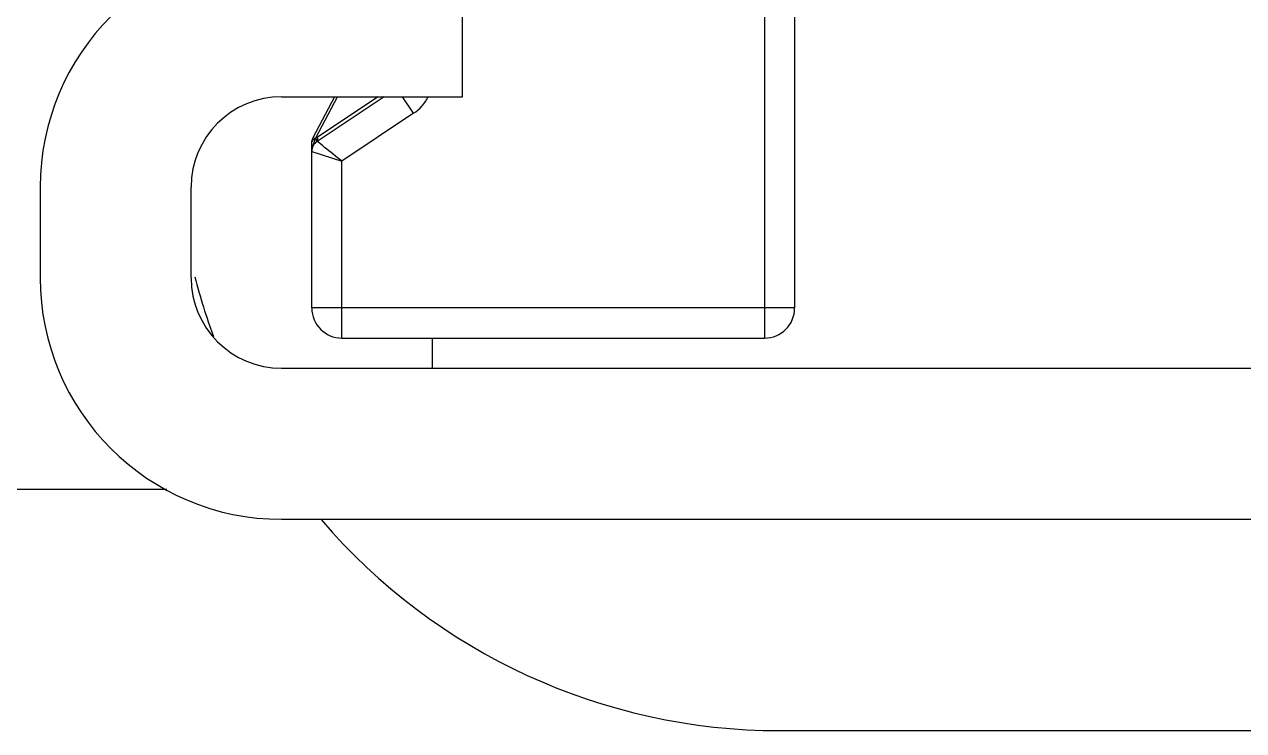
# Model space of a CAD drawing. Extents: x 4995099 to 5303443, y 4627657 to 4889583.
# Drawn here: x 5050348.4 to 5050573.1, y 4765132.1 to 4765262.2 of the extents above; entities that cross this region are included whole.
import ezdxf

# ---------------------------------------------------------------- set-up
doc = ezdxf.new("R2010")
doc.units = 0
doc.header["$LTSCALE"] = 1000
doc.header["$MEASUREMENT"] = 0
doc.layers.get('0').update_dxf_attribs({"color": 4, "linetype": 'CONTINUOUS'})

msp = doc.modelspace()

# ---------------------------------------------------------------- linework, layer by layer
at = {"linetype": 'Continuous'}
for p, q in [((5050490.36, 4765371.1), (5050490.36, 4765209.96)), ((5050484.8, 4765367.12), (5050484.8, 4765204.4)), ((5050429.19, 4765248.88), (5050429.19, 4765276.69)), ((5050395.83, 4765248.88), (5050429.19, 4765248.88)), ((5050405.57, 4765248.88), (5050401.58, 4765241.32)), ((5050402.15, 4765241.27), (5050406.15, 4765248.88)), ((5050414.73, 4765248.88), (5050402.38, 4765240.65)), ((5050402.46, 4765241.5), (5050413.6, 4765248.89)), ((5050420.16, 4765245.82), (5050418.12, 4765248.88)), ((5050420.16, 4765245.82), (5050406.95, 4765237.01)), ((5050401.91, 4765241.15), (5050401.58, 4765241.32)), ((5050401.68, 4765240.97), (5050402.05, 4765241.08)), ((5050402.05, 4765241.08), (5050401.91, 4765241.15)), ((5050402.01, 4765241.1), (5050402.08, 4765241.19)), ((5050402.08, 4765241.19), (5050402.15, 4765241.27)), ((5050402.26, 4765240.94), (5050402.15, 4765241.27)), ((5050401.39, 4765209.96), (5050401.39, 4765240.55)), ((5050401.39, 4765238.79), (5050406.95, 4765237.01)), ((5050401.55, 4765239.67), (5050401.86, 4765240.61)), ((5050406.95, 4765204.4), (5050406.95, 4765237.01)), ((5050351.34, 4765232.2), (5050351.34, 4765215.52)), ((5050379.14, 4765215.52), (5050379.14, 4765232.2)), ((5050490.36, 4765209.96), (5050401.39, 4765209.96)), ((5050406.95, 4765204.4), (5050484.8, 4765204.4)), ((5050423.63, 4765198.83), (5050423.63, 4765204.4)), ((5050762.85, 4765198.83), (5050395.83, 4765198.83)), ((5046179.93, 4765176.59), (5050374.68, 4765176.59)), ((5050395.83, 4765171.03), (5050762.85, 4765171.03)), ((5050487.58, 4765132.1), (5050955.15, 4765132.1))]:
    msp.add_line(p, q, dxfattribs=at)
for centre, radius, start, end in [((5050395.83, 4765232.2), 44.49, 90, 180), ((5050395.83, 4765232.2), 16.68, 90, 180), ((5050415.84, 4765252.3), 7.79, 303.6901, 333.8794), ((5050403.61, 4765238.79), 2.22, 123.6901, 180), ((5050353.11, 4765255.53), 50.98, 342.9835, 343.1803), ((5050244.74, 4765288.24), 164.18, 343.1972, 343.3115), ((5050404.62, 4765238.24), 3.91, 123.5501, 129.2239), ((5050395.83, 4765215.52), 44.49, 180, 270), ((5050395.83, 4765215.52), 16.68, 180, 270), ((5050487.58, 4765243.32), 111.22, 194.375, 200.3315), ((5050406.95, 4765209.96), 5.56, 180, 270), ((5050484.8, 4765209.96), 5.56, 270, 0), ((5050487.58, 4765243.32), 111.22, 220.5827, 270)]:
    msp.add_arc(centre, radius, start, end, dxfattribs=at)
for points in [[(5050401.39, 4765240.54), (5050401.39, 4765240.72), (5050401.53, 4765240.89), (5050401.68, 4765240.97)], [(5050401.58, 4765241.32), (5050401.5, 4765241.16), (5050401.41, 4765240.99), (5050401.41, 4765240.81)], [(5050401.39, 4765238.79), (5050401.39, 4765239.09), (5050401.45, 4765239.39), (5050401.55, 4765239.67)]]:
    msp.add_open_spline(points, degree=3, dxfattribs=at)
for points, knots in [([(5050401.41, 4765240.81), (5050401.41, 4765240.77), (5050401.42, 4765240.69), (5050401.44, 4765240.62), (5050401.46, 4765240.58)], [0, 0, 0, 0, 0.483166, 1, 1, 1, 1]), ([(5050402.2, 4765240.51), (5050402.28, 4765240.58), (5050402.3, 4765240.75), (5050402.27, 4765240.89), (5050402.26, 4765240.94)], [0, 0, 0, 0, 0.672918, 1, 1, 1, 1]), ([(5050406.95, 4765237.01), (5050405.88, 4765237.85), (5050404.32, 4765239.02), (5050402.87, 4765240.32), (5050402.38, 4765240.65)], [0, 0, 0, 0, 0.698346, 1, 1, 1, 1]), ([(5050402.51, 4765240.83), (5050402.52, 4765240.87), (5050402.56, 4765241.1), (5050402.51, 4765241.33), (5050402.46, 4765241.5)], [0, 0, 0, 0, 0.200998, 1, 1, 1, 1])]:
    msp.add_open_spline(points, degree=3, knots=knots, dxfattribs=at)

doc.saveas('drawing.dxf')
